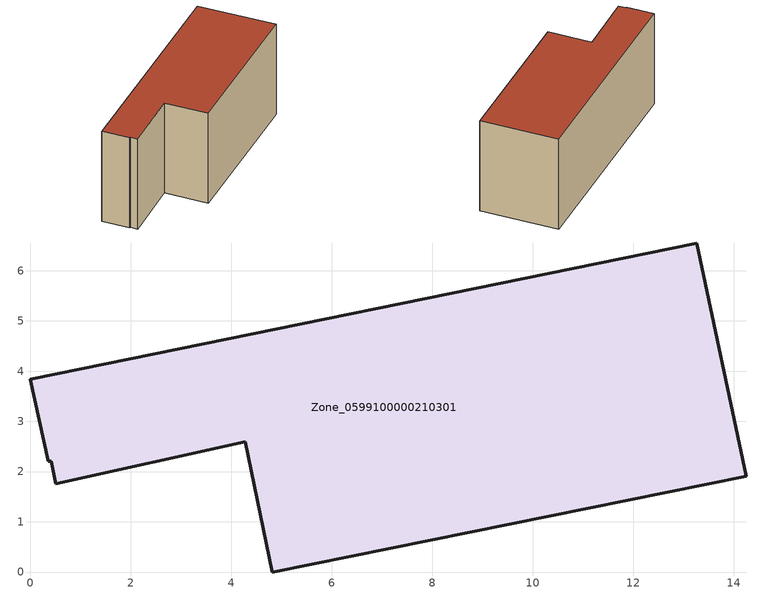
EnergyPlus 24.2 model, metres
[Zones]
Zone_0599100000210301
 floor ground (C_G): 4.28,2.59 0.5,1.76 0.42,2.21 0.36,2.2 0,3.84 13.27,6.55 14.25,1.91 4.82,0 z1.98
 wall outside (C_F): 4.82,0 14.25,1.91 13.27,6.55 0,3.84 0.36,2.2 0.42,2.21 0.5,1.76 4.28,2.59 4.82,0 z1.98:7.96
 roof outside (C_R): 0.5,1.76 4.28,2.59 4.82,0 14.25,1.91 13.27,6.55 0,3.84 0.36,2.2 0.42,2.21 z7.96
[BUILDING]
Pand.0599100000210301: North Axis=0; Terrain=City; Loads Convergence Tolerance Value=0.04; Temperature Convergence Tolerance Value=0.4; Solar Distribution=FullExterior; Maximum Number of Warmup Days=25; Minimum Number of Warmup Days=1
[Site:Location]
Rotterdam.The.Hague.AP_ZH_NLD Design_Conditions: Latitude=51.96; Longitude=4.45; Time Zone=1; Elevation=-4.5
[SITE:GROUNDTEMPERATURE:BUILDINGSURFACE]
18, 18, 18, 18, 18, 18, 18, 18, 18, 18, 18, 18
[MATERIAL] Thermal Absorptance=0.9; Solar Absorptance=0.7; Visible Absorptance=0.7
Name | Roughness | Thickness | Conductivity | Density | Specific Heat
G.TI.1946 | MediumSmooth | 0.15 | 1 | 540 | 1210
F.TI.1946 | Rough | 0.3 | 0.857143 | 1920 | 840
R.TI.1946 | MediumRough | 0.2 | 0.1 | 1500 | 1000
[CONSTRUCTION]
C_G: G.TI.1946
C_F: F.TI.1946
C_R: R.TI.1946
[ZONE]
Zone_0599100000210301: Type=1; Multiplier=1; Ceiling Height=Autocalculate; Volume=Autocalculate; Floor Area=autocalculate; Part of Total Floor Area=Yes
[ZONEINFILTRATION:DESIGNFLOWRATE]
Infil_Zone_0599100000210301: Zone or ZoneList or Space or SpaceList=Zone_0599100000210301; Schedule=AlwaysOn; Design Flow Rate Calculation Method=Flow/Area; Flow Rate per Floor Area=0.003; Constant Term Coefficient=1; Temperature Term Coefficient=0; Velocity Term Coefficient=0; Velocity Squared Term Coefficient=0
[HVACTEMPLATE:ZONE:IDEALLOADSAIRSYSTEM]
Zone_0599100000210301: Maximum Heating Supply Air Temperature=50; Minimum Cooling Supply Air Temperature=13; Maximum Heating Supply Air Humidity Ratio=0.0156; Minimum Cooling Supply Air Humidity Ratio=0.0077; Heating Limit=NoLimit; Cooling Limit=NoLimit; Dehumidification Control Type=ConstantSensibleHeatRatio; Cooling Sensible Heat Ratio=0.7; Dehumidification Setpoint=60; Humidification Control Type=None; Humidification Setpoint=30; Outdoor Air Method=None; Outdoor Air Flow Rate per Person=0.00944; Outdoor Air Flow Rate per Zone Floor Area=0; Outdoor Air Flow Rate per Zone=0; Demand Controlled Ventilation Type=None; Outdoor Air Economizer Type=NoEconomizer; Heat Recovery Type=None; Sensible Heat Recovery Effectiveness=0.7; Latent Heat Recovery Effectiveness=0.65
[ZONECONTROL:THERMOSTAT]
ThermostatControl_Zone_0599100000210301: Zone or ZoneList=Zone_0599100000210301; Control Type Schedule=DualSetpointControlType; Control 1=Thermostat_Zone_0599100000210301; Temperature Difference Between Cutout And Setpoint=0
[THERMOSTATSETPOINT:DUALSETPOINT]
Thermostat_Zone_0599100000210301: Heating Setpoint Temperature Schedule=HeatingSetpoint_Zone_0599100000210301; Cooling Setpoint Temperature Schedule=CoolingSetpoint_Zone_0599100000210301
[SCHEDULE:COMPACT]
HeatingSetpoint_Zone_0599100000210301: Through: 12/31, For: AllDays, Until: 24:00, 21
CoolingSetpoint_Zone_0599100000210301: Through: 12/31, For: AllDays, Until: 24:00, 24
DualSetpointControlType: Through: 12/31, For: AllDays, Until: 24:00, 4
AlwaysOn: Through: 12/31, For: AllDays, Until: 24:00, 1
